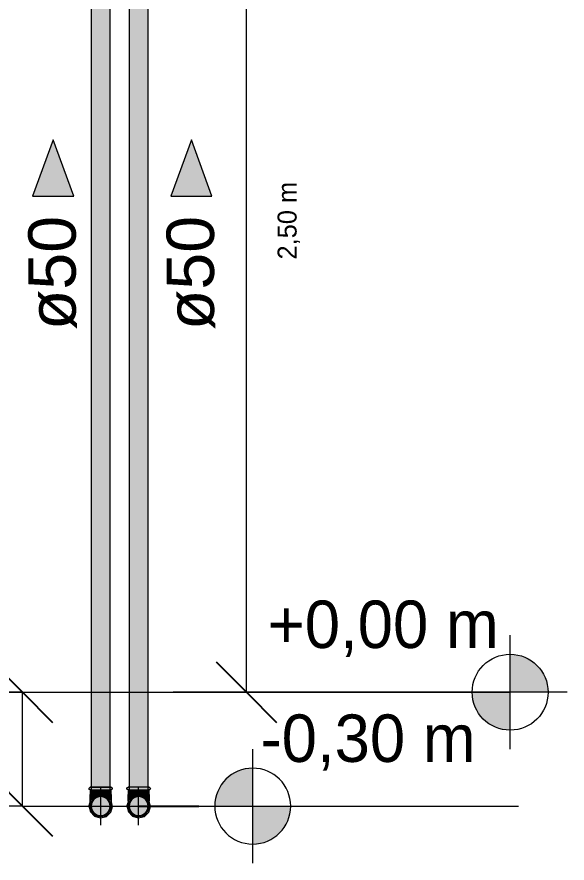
# Model space of a CAD drawing. Header units: metres. Extents: x 149 to 429, y -3 to 162.
# Drawn here: x 193.845 to 195.294, y -0.45 to 1.779 of the extents above; entities that cross this region are included whole.
import ezdxf

# ---------------------------------------------------------------- set-up
doc = ezdxf.new("R2010")
doc.units = ezdxf.units.M
for name, color, linetype, lineweight in [('A-ANNO-DIMS', 7, 'Continuous', 5), ('A-ANNO-DIMS-50', 7, 'Continuous', 5), ('G-ANNO-DIMS', 7, 'Continuous', 5), ('P-PIPE', 7, 'Continuous', 5), ('P-PIPE-CNTR', 7, 'Continuous', 5), ('P-PIPE-IDEN', 7, 'Continuous', 5)]:
    doc.layers.add(name, color=color, linetype=linetype, lineweight=lineweight)
doc.styles.add('Arial_25', font='arial.ttf', dxfattribs={"height": 0.125})
doc.styles.add('Century Gothic', font='GOTHIC.TTF', dxfattribs={"height": 0.125})
doc.styles.add('Century Gothic_2', font='GOTHIC.TTF', dxfattribs={"height": 0.05})
doc.dimstyles.new('Setores_1_mm', dxfattribs={"dimscale": 0.3048, "dimtxt": 0.052208, "dimasz": 0.520833, "dimexe": 0.393701, "dimexo": 0.246063, "dimgap": 0.287073, "dimtad": 1, "dimrnd": 0.01, "dimzin": 0, "dimdsep": 46, "dimtxsty": 'Century Gothic_2', "dimblk1": 'OBLIQUE', "dimblk2": 'OBLIQUE', "dimsah": 1, "dimcen": 0.09, "dimazin": 0, "dimtfac": 1, "dimtdec": 4, "dimtix": 1, "dimtmove": 0, "dimatfit": 3, "dimfxl": 1, "dimtvp": 1, "dimtolj": 1, "dimtzin": 0, "dimarcsym": 2})
doc.dimstyles.new('Setores_1_mm_3', dxfattribs={"dimscale": 0.3048, "dimtxt": 0.052208, "dimasz": 0.520833, "dimexe": 0.393701, "dimexo": 0.246063, "dimgap": 0.287073, "dimtad": 1, "dimrnd": 0.01, "dimzin": 0, "dimdsep": 46, "dimtxsty": 'Century Gothic_2', "dimblk1": 'OBLIQUE', "dimblk2": 'OBLIQUE', "dimsah": 1, "dimcen": 0.09, "dimazin": 0, "dimtfac": 1, "dimtdec": 4, "dimtix": 1, "dimtmove": 2, "dimatfit": 3, "dimfxl": 1, "dimtvp": 1, "dimtolj": 1, "dimtzin": 0, "dimarcsym": 2})

# ---------------------------------------------------------------- blocks, each defined once
blk = doc.blocks.new('AÇO_Cotovelo 90 45 - AÇO_Cotovelo 90 45-3953197-GG')
at = {"layer": 'P-PIPE', "true_color": 0x7f7f7f}
for points in [[(-99.4908, -0.2575), (-99.4697, -0.2575), (-99.4697, -0.2505), (-99.4959, -0.2505), (-99.4995, -0.252), (-99.5006, -0.254), (-99.4957, -0.2575), (-99.4913, -0.2575)], [(-99.4948, -0.2696), (-99.4697, -0.2691), (-99.4697, -0.2575), (-99.4957, -0.2575), (-99.4954, -0.2696), (-99.4948, -0.2696)], [(-99.4697, -0.2575), (-99.4434, -0.2574), (-99.4395, -0.2553), (-99.4388, -0.254), (-99.4401, -0.2515), (-99.4455, -0.2505), (-99.4697, -0.2505), (-99.4697, -0.254)], [(-99.4564, -0.2696), (-99.4436, -0.2696), (-99.4439, -0.2575), (-99.4697, -0.2575), (-99.4697, -0.2691), (-99.468, -0.2696), (-99.4572, -0.2696)], [(-99.4697, -0.3309), (-99.4697, -0.3274), (-99.4862, -0.3215), (-99.4957, -0.3081), (-99.4953, -0.291), (-99.4851, -0.2776), (-99.4697, -0.2721), (-99.4698, -0.2691), (-99.4879, -0.2751), (-99.4991, -0.291), (-99.499, -0.3097), (-99.4871, -0.3253), (-99.4751, -0.3292), (-99.4719, -0.3302)], [(-99.497, -0.2874), (-99.4902, -0.2783), (-99.4871, -0.2747), (-99.4751, -0.2708), (-99.4713, -0.2696), (-99.4971, -0.2696), (-99.497, -0.2873)], [(-99.4697, -0.3274), (-99.4697, -0.325), (-99.4764, -0.324), (-99.4828, -0.3211), (-99.4874, -0.3177), (-99.4918, -0.3114), (-99.4938, -0.3065), (-99.4947, -0.3), (-99.493, -0.2915), (-99.4913, -0.2875), (-99.4874, -0.2823), (-99.4808, -0.2778), (-99.4761, -0.2759), (-99.4697, -0.275), (-99.47, -0.2727), (-99.4858, -0.2778), (-99.4957, -0.2925), (-99.4957, -0.3085), (-99.4858, -0.3222), (-99.4725, -0.3265)], [(-99.4697, -0.3309), (-99.4515, -0.325), (-99.4403, -0.3093), (-99.4404, -0.2903), (-99.4523, -0.2747), (-99.4642, -0.2708), (-99.4697, -0.2696), (-99.4697, -0.2726), (-99.4531, -0.2785), (-99.4436, -0.2919), (-99.444, -0.309), (-99.4543, -0.3224), (-99.4697, -0.3274), (-99.4697, -0.3292)], [(-99.4697, -0.3274), (-99.4532, -0.3217), (-99.4436, -0.3078), (-99.444, -0.291), (-99.4542, -0.2776), (-99.4697, -0.2726), (-99.4697, -0.275), (-99.4622, -0.2763), (-99.4565, -0.2789), (-99.4516, -0.2829), (-99.4476, -0.2886), (-99.4453, -0.2956), (-99.4447, -0.3), (-99.4464, -0.3085), (-99.448, -0.3125), (-99.452, -0.3177), (-99.4586, -0.3222), (-99.4632, -0.3241), (-99.4697, -0.3255), (-99.4697, -0.3265)], [(-99.4425, -0.2874), (-99.4423, -0.2747), (-99.4423, -0.2696), (-99.468, -0.2696), (-99.4514, -0.2751), (-99.4425, -0.2874)]]:
    blk.add_hatch(color=8, dxfattribs=at).paths.add_polyline_path(points)
at = {"layer": 'P-PIPE'}
for p, q in [((-99.4957, -0.2505), (-99.4971, -0.2505)), ((-99.4971, -0.2505), (-99.4957, -0.2505)), ((-99.4971, -0.2505), (-99.4971, -0.2514)), ((-99.4971, -0.2505), (-99.4697, -0.2505)), ((-99.4971, -0.2566), (-99.4971, -0.2696)), ((-99.4957, -0.2575), (-99.4971, -0.2575)), ((-99.4971, -0.2575), (-99.4957, -0.2575)), ((-99.4697, -0.2505), (-99.4423, -0.2505)), ((-99.4436, -0.2505), (-99.4423, -0.2505)), ((-99.4423, -0.2505), (-99.4436, -0.2505)), ((-99.4436, -0.2575), (-99.4423, -0.2575)), ((-99.4423, -0.2575), (-99.4436, -0.2575)), ((-99.4423, -0.2514), (-99.4423, -0.2505)), ((-99.4423, -0.2696), (-99.4423, -0.2566)), ((-99.4961, -0.2696), (-99.4971, -0.2696)), ((-99.4859, -0.2696), (-99.4955, -0.2696)), ((-99.4849, -0.2696), (-99.4858, -0.2696)), ((-99.4713, -0.2696), (-99.4853, -0.2696)), ((-99.4541, -0.2696), (-99.468, -0.2696)), ((-99.4536, -0.2696), (-99.4544, -0.2696)), ((-99.4438, -0.2696), (-99.4534, -0.2696)), ((-99.4423, -0.2696), (-99.4432, -0.2696)), ((-99.4423, -0.2971), (-99.4423, -0.3))]:
    blk.add_line(p, q, dxfattribs=at)
at = {"layer": 'P-PIPE', "flags": 128}
for points in [[(-99.4971, -0.2575), (-99.5, -0.2559), (-99.5003, -0.2525), (-99.4976, -0.2505), (-99.4971, -0.2505)], [(-99.4697, -0.2505), (-99.484, -0.2505), (-99.4941, -0.2505), (-99.4957, -0.2505)], [(-99.4952, -0.2575), (-99.493, -0.2575), (-99.4821, -0.2575), (-99.4697, -0.2575)], [(-99.4442, -0.2505), (-99.4463, -0.2505), (-99.4572, -0.2505), (-99.4697, -0.2505)], [(-99.4697, -0.2575), (-99.4554, -0.2575), (-99.4453, -0.2575), (-99.4437, -0.2575)], [(-99.4423, -0.2505), (-99.4393, -0.2521), (-99.4391, -0.2555), (-99.4418, -0.2575), (-99.4423, -0.2575)], [(-99.4697, -0.2691), (-99.485, -0.2731), (-99.4962, -0.2842), (-99.5006, -0.2994), (-99.4968, -0.3148), (-99.486, -0.3263), (-99.4709, -0.3309), (-99.4697, -0.3309)], [(-99.4971, -0.2875), (-99.4971, -0.2849), (-99.4971, -0.2698), (-99.4971, -0.2696)], [(-99.4697, -0.3309), (-99.4544, -0.3269), (-99.4431, -0.3158), (-99.4388, -0.3006), (-99.4425, -0.2852), (-99.4534, -0.2737), (-99.4685, -0.2691), (-99.4697, -0.2691)], [(-99.4423, -0.2696), (-99.4423, -0.2847), (-99.4423, -0.2877)]]:
    blk.add_lwpolyline(points, dxfattribs=at)
at = {"layer": 'P-PIPE'}
for start, end in [(90, 270), (270, 90)]:
    blk.add_arc((-99.4697, -0.3), 0.0274, start, end, dxfattribs=at)
blk = doc.blocks.new('AÇO_Cotovelo 90 45 - AÇO_Cotovelo 90 45-V39-GG')
at = {"layer": 'P-PIPE', "true_color": 0x7f7f7f}
for points in [[(-99.3707, -0.254), (-99.3697, -0.254), (-99.3697, -0.2505), (-99.3978, -0.2507), (-99.3991, -0.254), (-99.3746, -0.254)], [(-99.3697, -0.2575), (-99.3697, -0.2575), (-99.3697, -0.254), (-99.3991, -0.254), (-99.3978, -0.2573), (-99.3903, -0.2575), (-99.3858, -0.2573), (-99.3716, -0.2575)], [(-99.3948, -0.2696), (-99.3697, -0.2691), (-99.3697, -0.2575), (-99.3957, -0.2575), (-99.3954, -0.2696), (-99.3948, -0.2696)], [(-99.3515, -0.254), (-99.3403, -0.254), (-99.3421, -0.2506), (-99.3436, -0.2506), (-99.3697, -0.2505), (-99.3696, -0.254), (-99.352, -0.254)], [(-99.3697, -0.2575), (-99.3415, -0.2573), (-99.3403, -0.254), (-99.3697, -0.254), (-99.3697, -0.2566)], [(-99.3697, -0.3309), (-99.3697, -0.3274), (-99.3862, -0.3215), (-99.3957, -0.3078), (-99.3953, -0.291), (-99.3851, -0.2776), (-99.3697, -0.2721), (-99.3697, -0.2691), (-99.3777, -0.2703), (-99.3836, -0.2726), (-99.3908, -0.2778), (-99.3963, -0.2847), (-99.3995, -0.2933), (-99.4004, -0.3012), (-99.3982, -0.311), (-99.3947, -0.3177), (-99.389, -0.3236), (-99.3822, -0.3282), (-99.3746, -0.3304), (-99.3717, -0.3307)], [(-99.3971, -0.2865), (-99.3947, -0.2823), (-99.3886, -0.2761), (-99.3811, -0.2714), (-99.3768, -0.2696), (-99.3971, -0.2696), (-99.3971, -0.2863)], [(-99.3697, -0.3274), (-99.3697, -0.325), (-99.3761, -0.3241), (-99.383, -0.321), (-99.3886, -0.316), (-99.3918, -0.3114), (-99.3938, -0.3065), (-99.3947, -0.3), (-99.393, -0.2915), (-99.3907, -0.2866), (-99.3874, -0.2823), (-99.3808, -0.2778), (-99.3746, -0.2757), (-99.3697, -0.275), (-99.37, -0.2727), (-99.3862, -0.2785), (-99.3957, -0.2915), (-99.3957, -0.3085), (-99.3851, -0.3224), (-99.3725, -0.3265)], [(-99.3697, -0.3309), (-99.3616, -0.3297), (-99.3558, -0.3274), (-99.3489, -0.3222), (-99.343, -0.3153), (-99.34, -0.3072), (-99.3388, -0.3), (-99.3404, -0.291), (-99.3446, -0.2823), (-99.3503, -0.2764), (-99.3572, -0.2718), (-99.3651, -0.2696), (-99.3697, -0.2696), (-99.3697, -0.2726), (-99.3531, -0.2785), (-99.3436, -0.2925), (-99.3436, -0.3085), (-99.3543, -0.3224), (-99.3697, -0.3279), (-99.3697, -0.3302)], [(-99.3697, -0.3274), (-99.3536, -0.3222), (-99.3436, -0.3085), (-99.344, -0.291), (-99.3536, -0.2778), (-99.3697, -0.2726), (-99.3694, -0.275), (-99.3626, -0.2761), (-99.3565, -0.2789), (-99.3511, -0.2835), (-99.3476, -0.2886), (-99.3455, -0.2935), (-99.3447, -0.3), (-99.3464, -0.3085), (-99.348, -0.3125), (-99.352, -0.3177), (-99.3586, -0.3222), (-99.3635, -0.3242), (-99.3697, -0.3255), (-99.3697, -0.3265)], [(-99.3424, -0.2861), (-99.3423, -0.2759), (-99.3423, -0.2696), (-99.3626, -0.27), (-99.3558, -0.2726), (-99.3476, -0.2788), (-99.343, -0.2847), (-99.3425, -0.2859)]]:
    blk.add_hatch(color=8, dxfattribs=at).paths.add_polyline_path(points)
h = blk.add_hatch(color=8, dxfattribs=at)
h.paths.add_polyline_path([(-99.3514, -0.2696), (-99.3436, -0.2696), (-99.3436, -0.2574), (-99.3697, -0.2575), (-99.3695, -0.2691), (-99.3616, -0.2696), (-99.352, -0.2696)])
h.paths.add_polyline_path([(-99.3509, -0.2508), (-99.352, -0.2505), (-99.3511, -0.2507)])
h.paths.add_polyline_path([(-99.3436, -0.2506), (-99.3436, -0.2505), (-99.3436, -0.2506)])
at = {"layer": 'P-PIPE'}
for p, q in [((-99.3971, -0.2505), (-99.3957, -0.2505)), ((-99.3961, -0.2505), (-99.3971, -0.2505)), ((-99.3971, -0.2571), (-99.3971, -0.2696)), ((-99.3957, -0.2575), (-99.3971, -0.2575)), ((-99.3971, -0.2575), (-99.3957, -0.2575)), ((-99.3801, -0.2505), (-99.3914, -0.2505)), ((-99.3479, -0.2505), (-99.3592, -0.2505)), ((-99.3423, -0.2505), (-99.3455, -0.2505)), ((-99.3436, -0.2505), (-99.3423, -0.2505)), ((-99.3423, -0.2505), (-99.3436, -0.2505)), ((-99.3423, -0.2575), (-99.3436, -0.2575)), ((-99.3423, -0.2517), (-99.3423, -0.2505)), ((-99.3423, -0.2696), (-99.3423, -0.2563)), ((-99.3961, -0.2696), (-99.3971, -0.2696)), ((-99.3859, -0.2696), (-99.3955, -0.2696)), ((-99.3858, -0.2696), (-99.3849, -0.2696)), ((-99.3747, -0.2696), (-99.3853, -0.2696)), ((-99.3541, -0.2696), (-99.365, -0.2696)), ((-99.3544, -0.2696), (-99.3536, -0.2696)), ((-99.3438, -0.2696), (-99.3534, -0.2696)), ((-99.3423, -0.2696), (-99.3432, -0.2696)), ((-99.3423, -0.2971), (-99.3423, -0.3))]:
    blk.add_line(p, q, dxfattribs=at)
at = {"layer": 'P-PIPE', "flags": 128}
for points in [[(-99.4006, -0.254), (-99.399, -0.2511), (-99.3971, -0.2505)], [(-99.3971, -0.2575), (-99.4, -0.2559), (-99.4006, -0.254)], [(-99.3697, -0.2505), (-99.384, -0.2505), (-99.3941, -0.2505), (-99.3971, -0.2505)], [(-99.3953, -0.2575), (-99.393, -0.2575), (-99.3821, -0.2575), (-99.3697, -0.2575)], [(-99.344, -0.2505), (-99.3463, -0.2505), (-99.3572, -0.2505), (-99.3697, -0.2505)], [(-99.3697, -0.2575), (-99.3554, -0.2575), (-99.3453, -0.2575), (-99.3423, -0.2575)], [(-99.3423, -0.2505), (-99.3393, -0.2521), (-99.3388, -0.254)], [(-99.3388, -0.254), (-99.3404, -0.2569), (-99.3423, -0.2575)], [(-99.3697, -0.2691), (-99.385, -0.2731), (-99.3962, -0.2842), (-99.3982, -0.291)], [(-99.3971, -0.2865), (-99.3971, -0.2849), (-99.3971, -0.2698), (-99.3971, -0.2696)], [(-99.3697, -0.3309), (-99.3544, -0.3269), (-99.3431, -0.3158), (-99.3388, -0.3006), (-99.3425, -0.2852), (-99.3534, -0.2737), (-99.3685, -0.2691), (-99.3697, -0.2691)], [(-99.3423, -0.2696), (-99.3423, -0.2847), (-99.3423, -0.2865)], [(-99.3982, -0.291), (-99.4006, -0.2994), (-99.3968, -0.3148), (-99.386, -0.3263), (-99.3709, -0.3309), (-99.3697, -0.3309)]]:
    blk.add_lwpolyline(points, dxfattribs=at)
at = {"layer": 'P-PIPE'}
for start, end in [(90, 270), (270, 90)]:
    blk.add_arc((-99.3697, -0.3), 0.0274, start, end, dxfattribs=at)
blk = doc.blocks.new('Elevações de ponto - Padrão-77235-GG')
at = {"layer": 'G-ANNO-DIMS', "true_color": 0xff0000}
h = blk.add_hatch(color=1, dxfattribs=at)
edge = h.paths.add_edge_path()
edge.add_line((-98.3911, 0), (-98.2911, 0))
edge.add_arc((-98.3911, 0), 0.1, 0, 90)
edge.add_line((-98.3911, 0.1), (-98.3911, 0))
h = blk.add_hatch(color=1, dxfattribs=at)
edge = h.paths.add_edge_path()
edge.add_line((-98.3911, 0), (-98.4911, 0))
edge.add_arc((-98.3911, 0), 0.1, 180, 270)
edge.add_line((-98.3911, -0.1), (-98.3911, 0))
at = {"layer": 'G-ANNO-DIMS'}
for p, q in [((-98.3911, -0.15), (-98.3911, 0.15)), ((-98.2411, 0), (-99.0911, 0))]:
    blk.add_line(p, q, dxfattribs=at)
blk.add_circle((-98.3911, 0), 0.1, dxfattribs=at)
blk = doc.blocks.new('DIMBLOCK28-GG')
at = {"layer": 'A-ANNO-DIMS-50', "lineweight": 25}
for p, q in [((194.4497, 2.5), (194.3704, 2.5794)), ((194.4497, 2.5), (194.5291, 2.4206)), ((194.4497, 0), (194.3704, 0.0794)), ((194.4497, 0), (194.5291, -0.0794))]:
    blk.add_line(p, q, dxfattribs=at)
at = {"layer": 'A-ANNO-DIMS-50'}
for p, q in [((194.4497, 2.5), (194.2562, 2.5)), ((194.4497, 0), (194.4497, 2.5)), ((194.4497, 2.5), (194.5697, 2.5)), ((194.4497, 0), (194.2566, 0)), ((194.4497, 0), (194.5697, 0))]:
    blk.add_line(p, q, dxfattribs=at)
at = {"layer": 'A-ANNO-DIMS-50', "color": 0, "insert": (194.5318, 1.1398), "char_height": 0.05, "width": 0.264523, "attachment_point": 1, "rotation": 90, "line_spacing_factor": 0.984502, "style": 'Century Gothic_2'}
blk.add_mtext('2,50 m', dxfattribs=at)
blk = doc.blocks.new('_Oblique')
at = {"color": 0, "linetype": 'ByBlock', "lineweight": -2}
blk.add_line((-0.5, -0.5), (0.5, 0.5), dxfattribs=at)
blk = doc.blocks.new('Anotacao_Tuboseta - Fluxo 1-2612753-GG')
at = {"layer": 'P-PIPE-IDEN'}
blk.add_hatch(color=256, dxfattribs=at).paths.add_polyline_path([(-99.5408, 1.3062), (-99.649, 1.3062), (-99.5949, 1.4548)])
for p, q in [((-99.5949, 1.4548), (-99.649, 1.3062)), ((-99.5408, 1.3062), (-99.5949, 1.4548)), ((-99.649, 1.3062), (-99.5408, 1.3062))]:
    blk.add_line(p, q, dxfattribs=at)
blk = doc.blocks.new('DIMBLOCK33-GG')
at = {"layer": 'A-ANNO-DIMS-50', "lineweight": 25}
for p, q in [((193.8597, 0), (193.7803, 0.0794)), ((193.8597, 0), (193.9391, -0.0794)), ((193.8597, -0.3), (193.7803, -0.2206)), ((193.8597, -0.3), (193.9391, -0.3794))]:
    blk.add_line(p, q, dxfattribs=at)
at = {"layer": 'A-ANNO-DIMS-50'}
for p, q in [((193.8597, 0), (193.5361, 0)), ((193.8597, -0.3), (193.8597, 0)), ((193.8597, 0), (193.9797, 0)), ((193.8597, -0.3), (193.7397, -0.3)), ((193.8597, -0.3), (194.0907, -0.3))]:
    blk.add_line(p, q, dxfattribs=at)
at = {"layer": 'A-ANNO-DIMS-50', "color": 0, "insert": (193.7081, -0.2602), "char_height": 0.05, "width": 0.264523, "attachment_point": 1, "rotation": 90, "line_spacing_factor": 0.984502, "style": 'Century Gothic_2'}
blk.add_mtext('0,30 m', dxfattribs=at)

msp = doc.modelspace()

# ---------------------------------------------------------------- hatches: boundary and pattern name
at = {"layer": 'P-PIPE', "true_color": 0xcfd1cf}
for points in [[(194.0407, -0.2505), (194.0657, -0.2505), (194.0657, 2.4505), (194.0407, 2.45), (194.0407, -0.2505)], [(194.0657, -0.2505), (194.0907, -0.2505), (194.0901, 2.4505), (194.0657, 2.45), (194.0657, -0.2488)], [(194.1407, -0.2505), (194.1657, -0.2505), (194.1657, 2.4505), (194.1407, 2.45), (194.1407, -0.2425)], [(194.1834, -0.2505), (194.1907, -0.2505), (194.1907, 2.4505), (194.1657, 2.45), (194.1657, -0.2505), (194.1834, -0.2505)]]:
    msp.add_hatch(color=254, dxfattribs=at).paths.add_polyline_path(points)
at = {"layer": 'P-PIPE', "true_color": 0x7f7f7f}
for points in [[(194.0657, -0.325), (194.0722, -0.3241), (194.0782, -0.3217), (194.0834, -0.3177), (194.0873, -0.3125), (194.0901, -0.3044), (194.0907, -0.3), (194.0898, -0.2935), (194.0873, -0.2875), (194.0834, -0.2823), (194.0782, -0.2783), (194.0722, -0.2759), (194.0657, -0.275), (194.0592, -0.2759), (194.0532, -0.2783), (194.048, -0.2823), (194.044, -0.2875), (194.0415, -0.2935), (194.0407, -0.3), (194.0415, -0.3065), (194.044, -0.3125), (194.048, -0.3177), (194.0532, -0.3217), (194.0599, -0.3242), (194.0646, -0.3249)], [(194.1657, -0.325), (194.1722, -0.3241), (194.1782, -0.3217), (194.1834, -0.3177), (194.1873, -0.3125), (194.1898, -0.3065), (194.1907, -0.3), (194.1898, -0.2935), (194.1873, -0.2875), (194.1834, -0.2823), (194.1782, -0.2783), (194.1722, -0.2759), (194.1657, -0.275), (194.1592, -0.2759), (194.1532, -0.2783), (194.148, -0.2823), (194.144, -0.2875), (194.1415, -0.2935), (194.1408, -0.3011), (194.1415, -0.3065), (194.144, -0.3125), (194.148, -0.3177), (194.1532, -0.3217), (194.1607, -0.3243)]]:
    msp.add_hatch(color=8, dxfattribs=at).paths.add_polyline_path(points)

# ---------------------------------------------------------------- linework, layer by layer
at = {"layer": 'G-ANNO-DIMS'}
for p, q in [((183.802, 0), (195.1443, 0)), ((194.1657, -0.3), (194.4662, -0.3))]:
    msp.add_line(p, q, dxfattribs=at)
at = {"layer": 'G-ANNO-DIMS', "lineweight": 25}
msp.add_line((194.1657, -0.3), (194.3244, -0.3), dxfattribs=at)
at = {"layer": 'P-PIPE'}
for p, q in [((194.0407, 2.4696), (194.0407, -0.2696)), ((194.0907, -0.2696), (194.0907, 2.4696)), ((194.1407, 2.4696), (194.1407, -0.2696)), ((194.1907, -0.2696), (194.1907, 2.4696))]:
    msp.add_line(p, q, dxfattribs=at)
at = {"layer": 'P-PIPE', "color": 96, "true_color": 0x007f00}
for centre, start, end in [((194.0657, -0.3), 0, 180), ((194.1657, -0.3), 0, 180), ((194.0657, -0.3), 180, 360), ((194.1657, -0.3), 180, 360)]:
    msp.add_arc(centre, 0.025, start, end, dxfattribs=at)
at = {"layer": 'P-PIPE-CNTR'}
for p, q in [((194.0657, -0.35), (194.0657, -0.25)), ((194.1657, -0.35), (194.1657, -0.25)), ((194.0157, -0.3), (194.1157, -0.3)), ((194.1157, -0.3), (194.2157, -0.3))]:
    msp.add_line(p, q, dxfattribs=at)

# ---------------------------------------------------------------- block references
at = {"layer": 'G-ANNO-DIMS', "color": 1, "true_color": 0xff0000}
msp.add_blockref('Elevações de ponto - Padrão-77235-GG', (293.5354, 0), dxfattribs=at)
at = {"layer": 'G-ANNO-DIMS', "color": 1, "true_color": 0xff0000, "extrusion": (0, 0, -1)}
msp.add_blockref('Elevações de ponto - Padrão-77235-GG', (-96.0751, -0.3), dxfattribs=at)
at = {"layer": 'P-PIPE'}
for name in ['AÇO_Cotovelo 90 45 - AÇO_Cotovelo 90 45-3953197-GG', 'AÇO_Cotovelo 90 45 - AÇO_Cotovelo 90 45-V39-GG']:
    msp.add_blockref(name, (293.5354, 0), dxfattribs=at)
at = {"layer": 'P-PIPE-IDEN'}
for p in [(293.5354, 0), (293.8996, 0)]:
    msp.add_blockref('Anotacao_Tuboseta - Fluxo 1-2612753-GG', p, dxfattribs=at)

# ---------------------------------------------------------------- texts
at = {"layer": 'G-ANNO-DIMS', "char_height": 0.125, "attachment_point": 1, "line_spacing_factor": 0.984502, "style": 'Century Gothic'}
for s, insert, width in [('+0,00 m', (194.5057, 0.2414), 0.770549), ('-0,30 m', (194.4868, -0.0586), 0.712601)]:
    msp.add_mtext(s, dxfattribs=dict(at, insert=insert, width=width))
at = {"layer": 'P-PIPE-IDEN', "char_height": 0.125, "width": 0.360759, "attachment_point": 1, "rotation": 90, "style": 'Arial_25'}
for insert in [(193.875, 0.9537), (194.2392, 0.9537)]:
    msp.add_mtext('ø50', dxfattribs=dict(at, insert=insert))

# ---------------------------------------------------------------- dimensions: what is measured, and where the dimension line sits
at = {"layer": 'A-ANNO-DIMS'}
dim = msp.add_linear_dim(base=(194.4497, 2.5), p1=(194.1816, 0), p2=(194.1812, 2.5), angle=90, dimstyle='Setores_1_mm_3', override={"dimpost": '<>', "dimfxl": 2.5}, dxfattribs=at)
dim.commit()
dim.dimension.update_dxf_attribs({"geometry": 'DIMBLOCK28-GG', "text_midpoint": (194.5652, 1.272), "dimtype": 160, "text_rotation": 90})
dim = msp.add_linear_dim(base=(193.8597, 0), p1=(194.1657, -0.3), p2=(193.4611, 0), angle=90, dimstyle='Setores_1_mm', override={"dimpost": '<>', "dimfxl": 0.765759}, dxfattribs=at)
dim.commit()
dim.dimension.update_dxf_attribs({"geometry": 'DIMBLOCK33-GG', "text_midpoint": (193.746, -0.15)})

doc.saveas('drawing.dxf')
